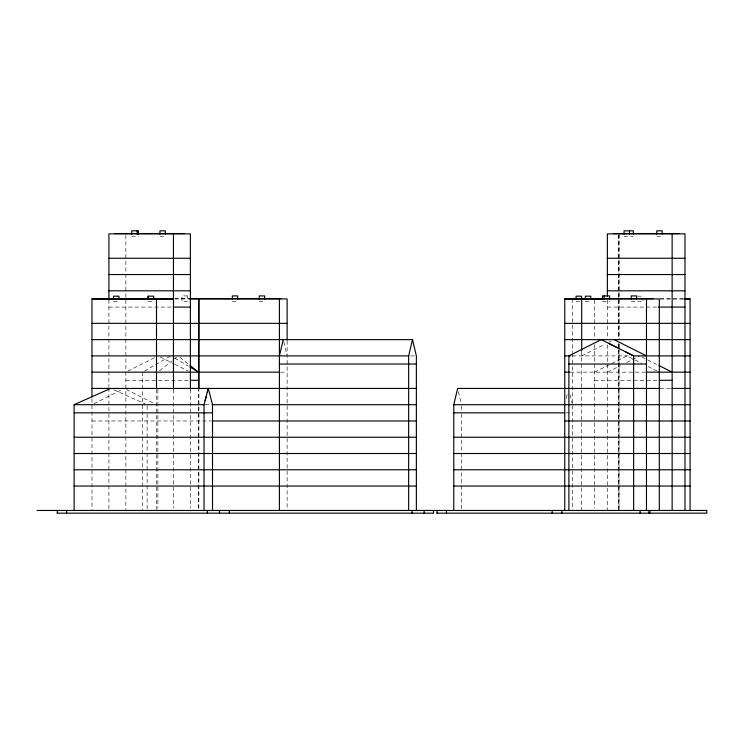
<?xml version="1.0" encoding="UTF-8"?>
<svg xmlns="http://www.w3.org/2000/svg" width="744" height="744" viewBox="0 0 744 744"><rect width="100%" height="100%" fill="white"/><g stroke="black" fill="none" stroke-linecap="round" stroke-linejoin="round"><path stroke-width="0.56" stroke-dasharray="3.72 2.79" d="M566.305 398.198L567.412 393.52M159.644 370.754L171.929 360.877M174.589 358.738L176.588 357.139M144.429 371.144L170.748 355.892M127.884 371.144L155.105 357.418M93.986 403.685L122.221 389.447M581.706 355.892L604.984 344.202M609.029 342.166L611.057 341.152M594.54 372.158L609.727 364.532M611.745 363.518L626.922 355.892L634.009 359.454M607.374 372.158L620.533 365.555M626.606 362.505L639.756 355.892M131.697 236.248L138.412 236.248M159.96 236.248L165.382 236.248M624.077 236.248L633.339 236.248M656.775 236.248L662.197 236.248M637.654 296.177L643.076 296.177M174.728 298.623L188.753 298.623M660.095 298.893L683.82 298.893M174.914 298.949L189.041 298.949M660.095 298.949L683.866 298.949M232.305 301.329L237.727 301.329M259.21 301.329L264.641 301.329M602.435 301.329L609.624 301.329M631.191 301.329L636.613 301.329M113.525 301.608L118.947 301.608M148.01 301.608L153.692 301.608M576.107 301.608L580.45 301.608M585.361 301.608L590.783 301.608M637.654 301.608L643.076 301.608L643.076 298.353M108.922 307.086L172.292 307.086M607.374 307.086L657.203 307.086M410.604 355.892L415.217 355.892M572.48 355.892L631.74 355.892M280.507 372.158L287.128 372.158M570.276 372.158L645.625 372.158M125.866 380.296L189.264 380.296M594.54 380.296L659.305 380.296M660.095 388.433L671.088 388.433M205.195 404.699L212.514 404.699M565.868 412.836L572.48 412.836M91.977 420.974L211.491 420.974M113.655 389.791L145.089 403.797M641.784 356.906L657.975 365.044M635.023 359.957L642.1 363.518M648.173 366.569L659.305 372.158M160.081 356.878L174.263 364.03M174.747 364.272L188.437 371.172M126.257 389.447L154.482 403.685M174.682 358.171L188.437 366.141M179.881 357.287L188.576 364.281M570.071 394.534L572.238 403.685M458.406 391.688L461.252 403.685M283.78 341.794L286.868 354.804M619.017 233.867L619.017 339.041M619.017 343.672L619.017 347.374M619.017 347.755L619.017 508.152M618.952 235.03L618.896 338.464M618.952 344.267L618.896 348.917M618.896 350.08L618.952 510.458M618.776 235.02L618.776 339.041M618.776 343.672L618.776 510.458M607.374 299.888L607.374 339.041M607.374 344.825L607.374 510.458M594.54 300.083L594.54 338.836M594.54 344.639L594.54 508.189M581.706 351.131L581.706 510.458M572.48 298.949L572.48 352.749M572.48 353.447L572.48 510.458M461.494 405.861L461.494 410.511M461.494 413.999L461.494 510.458M287.128 340.78L287.128 510.458M190.39 389.428L190.39 508.18M173.445 389.4L173.445 508.189M157.886 389.4L157.886 508.189M156.5 389.4L156.5 510.458M147.117 405.861L147.117 410.809M147.117 413.999L147.117 510.458M142.671 372.158L142.671 510.458M125.866 235.02L125.866 510.458M108.922 299.888L108.922 387.271M108.922 387.912L108.922 510.458M91.977 398.672L91.977 510.458M187.376 295.907L181.945 295.907L181.945 301.329L187.376 301.329L187.376 295.907M198.825 508.189L198.825 389.4L198.75 508.189"/><path stroke-width="1.12" d="M279.409 355.892L283.269 339.627M408.651 510.458L408.651 355.892L412.511 339.627L91.977 339.627M453.775 510.458L453.775 404.699L457.634 388.433L659.305 388.433M205.102 400.635L206.162 396.571M207.223 392.497L208.283 388.433L212.514 404.699L212.514 510.458M204.042 510.458L204.042 404.699L208.283 388.433M74.112 510.458L74.112 404.699L110.614 388.433M115.004 233.542L184.307 233.542M613.307 233.542L678.937 233.542M108.922 258.27L190.39 258.27M607.374 258.27L684.973 258.27M108.922 274.545L190.39 274.545M607.374 274.545L684.973 274.545M108.922 290.811L190.39 290.811M607.374 290.811L684.973 290.811M189.906 298.623L281.102 298.623M587.639 298.623L653.371 298.623M91.977 298.893L173.445 298.893M564.761 298.893L602.687 298.893M684.303 298.893L690.069 298.893M173.445 298.949L91.977 298.949L91.977 396.822M189.664 298.949L287.128 298.949L287.128 339.999M684.303 298.949L690.069 298.949L690.069 510.458M173.445 307.086L190.39 307.086M658.263 307.086L684.973 307.086M91.977 323.352L287.128 323.352M564.761 323.352L690.069 323.352M564.761 339.627L690.069 339.627M91.977 355.892L408.651 355.892M564.761 355.892L570.509 355.892M690.069 355.892L633.637 355.892L601.264 339.627L568.881 355.892L568.881 510.458M279.409 364.03L416.37 364.03M568.881 364.03L646.471 364.03M91.977 372.158L279.409 372.158M564.761 372.158L569.355 372.158M646.471 372.158L690.069 372.158M190.39 380.296L198.75 380.296M659.305 380.296L672.139 380.296M91.977 388.433L416.37 388.433M672.139 388.433L690.069 388.433M74.112 404.699L204.042 404.699M212.635 404.699L416.37 404.699M453.775 404.699L690.069 404.699M74.112 412.836L212.514 412.836M453.775 412.836L564.761 412.836M212.635 420.974L416.37 420.974M564.761 420.974L690.069 420.974M74.112 437.24L416.37 437.24M453.775 437.24L690.069 437.24M74.112 453.514L416.37 453.514M453.775 453.514L690.069 453.514M74.112 469.78L416.37 469.78M453.775 469.78L690.069 469.78M74.112 486.055L416.37 486.055M453.775 486.055L690.069 486.055M37.2 510.458L706.8 510.458L706.781 513.174L436.923 513.174M57.204 513.174L433.529 513.174L433.492 510.458M614.088 339.627L646.471 355.892M658.989 365.555L672.139 372.158M609.355 343.691L617.455 347.755M625.546 351.828L633.637 355.892L633.637 510.458M190.046 367.08L198.75 372.158M190.101 365.499L197.281 371.265M412.511 339.627L416.37 355.892L416.37 510.458M684.973 510.458L684.973 233.867L607.374 233.867L607.374 296.623M672.139 233.867L672.139 510.458M662.197 234.081L662.197 230.826L656.775 230.826L656.775 234.081M659.305 510.458L659.305 298.949L564.761 298.949L564.761 510.458M649.828 510.458L649.828 513.174M649.028 510.458L649.028 513.174M646.471 298.949L646.471 510.458M640.128 510.458L640.128 513.174M636.613 299.162L636.613 295.907L631.191 295.907L631.191 299.162M633.339 234.081L633.339 230.826L624.077 230.826L624.077 234.081M629.498 230.826L629.498 234.081M609.624 299.162L609.624 295.907L602.435 295.907L602.435 299.162M604.202 295.907L604.202 299.162M590.783 299.432L590.783 296.177L585.361 296.177L585.361 299.432M581.706 298.949L581.706 350.433M581.538 299.432L581.538 296.177L576.107 296.177L576.107 299.432M561.878 510.458L561.878 513.174M552.15 510.458L552.15 513.174M446.465 510.458L446.465 513.174M436.979 510.458L436.979 513.174M424.164 510.458L424.164 513.174M412.102 510.458L412.102 513.174M279.409 298.949L279.409 510.458M264.641 299.162L264.641 295.907L259.21 295.907L259.21 299.162M237.727 299.162L237.727 295.907L232.305 295.907L232.305 299.162M229.357 510.458L229.357 513.174M219.471 510.458L219.471 513.174M207.306 510.458L207.306 513.174M190.39 389.075L190.39 233.867L108.922 233.867L108.922 299.888M173.445 233.867L173.445 389.075M165.382 234.081L165.382 230.826L159.96 230.826L159.96 234.081M156.5 298.949L156.5 388.703M153.692 299.432L153.692 296.177L148.01 296.177L148.01 299.432M148.27 296.177L148.27 299.432M138.412 234.081L138.412 230.826L131.697 230.826L131.697 234.081M137.119 230.826L137.119 234.081M118.947 299.432L118.947 296.177L113.525 296.177L113.525 299.432M66.616 510.458L66.616 513.174M57.279 510.458L57.279 513.174M198.825 388.703L198.825 298.949L198.75 388.703"/></g></svg>
